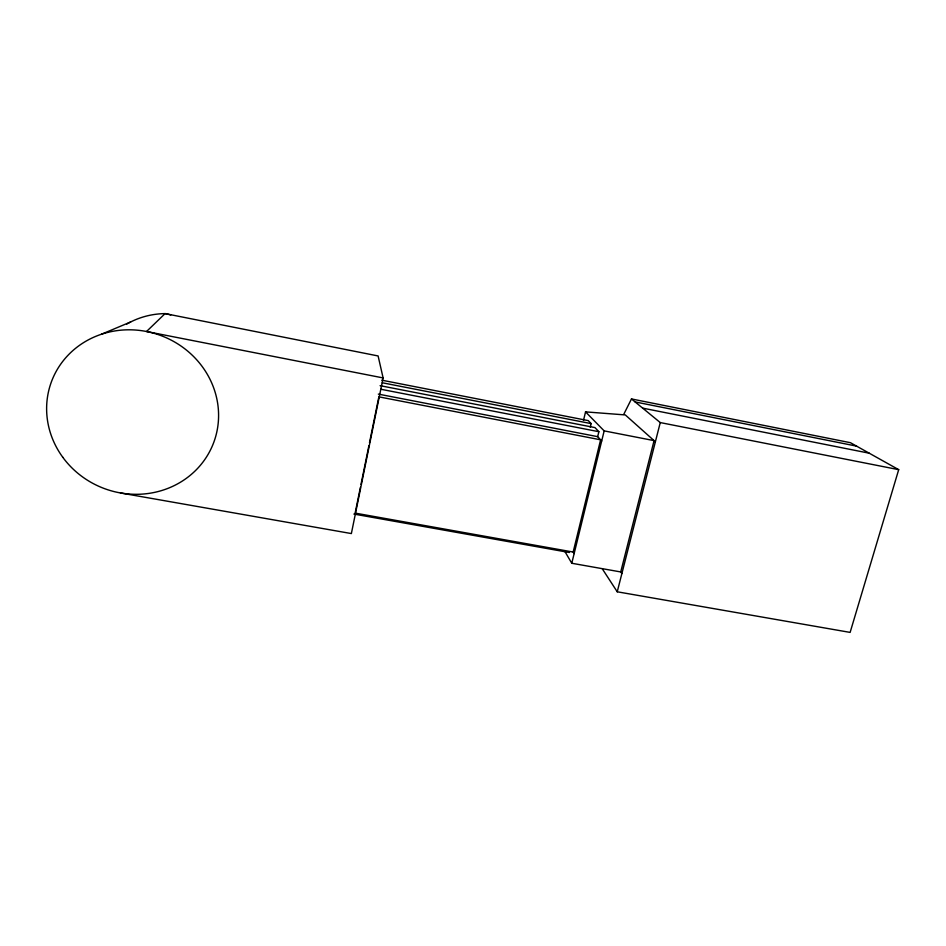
<?xml version="1.0" encoding="UTF-8"?>
<svg xmlns="http://www.w3.org/2000/svg" width="946" height="946" viewBox="0 0 946 946"><rect width="100%" height="100%" fill="white"/><g stroke="black" fill="none" stroke-linecap="round" stroke-linejoin="round"><path stroke-width="1.42" d="M360.414 487.273L355.14 513.11L573.17 552.038L574.127 553.623M361.005 484.399L368.905 445.649M369.484 442.775L378.566 398.278M126.788 324.052A79.476 75.479 22.5 0 1 165.089 313.599L378.104 355.956L383.118 377.927L351.368 533.568L120.438 492.949M583.493 420.426L585.55 411.877L625.294 414.927L655.377 441.782M590.257 427.225L591.132 423.607L588.282 420.627L381.758 380.174M601.703 440.966L597.671 436.662L598.877 431.707L594.951 427.592L380.091 385.661M573.17 552.038L600.615 439.807L378.861 396.847L379.05 397.864M621.865 573.583L620.73 571.94L571.774 563.26L604.163 430.891L585.55 411.877M620.73 571.94L654.076 440.623L604.163 430.891M631.479 398.952L850.454 442.704L898.7 469.665L850.123 632.401L617.241 591.794L660.261 422.578L631.479 398.952L623.71 414.419M101.553 334.198L130.654 321.971M353.887 514.056L569.421 552.511M378.329 394.104L597.671 436.662M383.118 377.927L146.524 331.514L165.089 313.599A77.962 73.812 23.4 0 1 170.8 314.947M382.302 382.763L591.132 423.607M380.812 389.244L598.877 431.707M660.261 422.578L898.7 469.665M635.121 401.932L856.568 446.122M642.665 408.128L869.232 453.193M602.377 568.936L617.241 591.794M564.478 550.785L571.774 563.26M62.743 457.225A86.642 81.557 21.4 0 0 210.934 449.031A86.642 81.557 21.4 0 0 124.127 329.941A86.642 81.557 21.4 0 0 62.743 457.225"/></g></svg>
